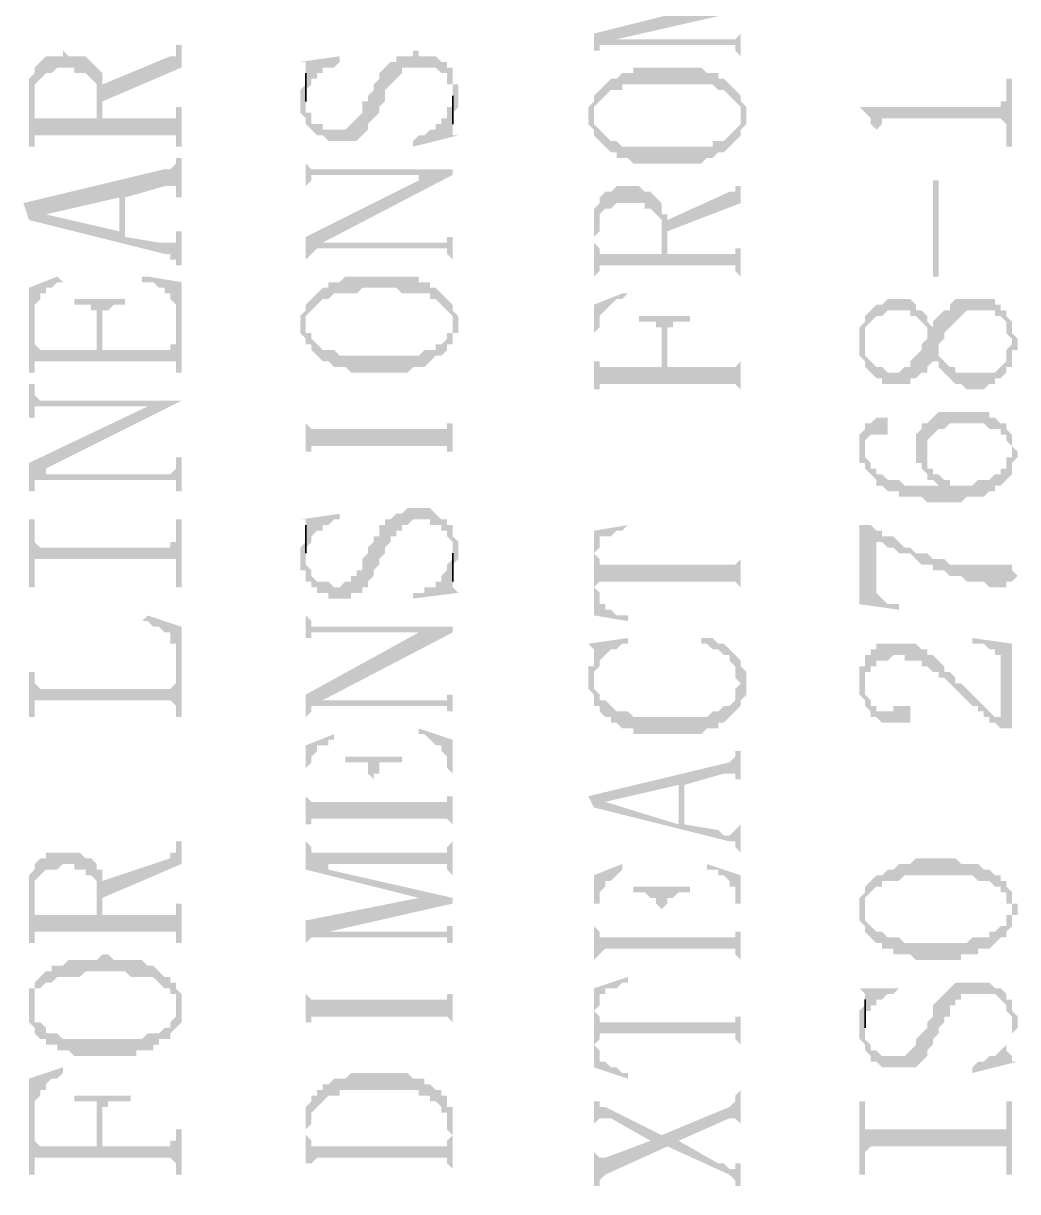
# Model space of a CAD drawing. Header units: millimetres. Extents: x 1448 to 2566, y 1057 to 1416.
# Drawn here: x 1702.87 to 1710.82, y 1134.78 to 1144.11 of the extents above; entities that cross this region are included whole.
import ezdxf

# ---------------------------------------------------------------- set-up
doc = ezdxf.new("R2010")
doc.units = ezdxf.units.MM

msp = doc.modelspace()

# ---------------------------------------------------------------- hatches: boundary and pattern name
at = {"transparency": 33554559}
for points in [[(1707.43166, 1144.0325), (1707.43166, 1143.85197), (1707.43166, 1143.8971), (1707.47679, 1143.8971), (1707.47679, 1143.94224), (1707.52192, 1143.94224), (1707.61219, 1143.98737), (1708.60509, 1144.21303), (1708.3343, 1144.25816)], [(1707.52192, 1143.94224), (1708.55996, 1143.94224), (1708.55996, 1143.8971), (1708.55996, 1143.8971), (1708.60509, 1143.85197), (1708.60509, 1144.07763), (1708.60509, 1144.0325), (1708.60509, 1144.0325), (1708.55996, 1143.98737), (1707.61219, 1143.98737)], [(1702.91844, 1143.53605), (1702.91844, 1143.12986), (1702.96357, 1143.12986), (1702.96357, 1143.58118), (1702.96357, 1143.62631), (1703.0087, 1143.67144), (1703.0087, 1143.67144), (1703.05384, 1143.71658), (1703.09897, 1143.71658), (1703.1441, 1143.76171), (1703.2795, 1143.76171), (1703.2795, 1143.71658), (1703.36976, 1143.71658), (1703.41489, 1143.67144), (1703.41489, 1143.67144), (1703.46003, 1143.62631), (1703.46003, 1143.35552), (1703.50516, 1143.71658), (1703.46003, 1143.76171), (1703.46003, 1143.76171), (1703.41489, 1143.80684), (1703.41489, 1143.80684), (1703.36976, 1143.85197), (1703.23437, 1143.85197), (1703.18923, 1143.8971), (1703.18923, 1143.85197), (1703.05384, 1143.85197), (1703.0087, 1143.80684), (1703.0087, 1143.80684), (1702.96357, 1143.76171), (1702.96357, 1143.71658), (1702.91844, 1143.67144), (1702.91844, 1143.58118)], [(1703.50516, 1143.62631), (1703.50516, 1143.49091), (1704.13701, 1143.76171), (1704.13701, 1143.94224), (1704.09188, 1143.94224), (1704.09188, 1143.8971), (1704.09188, 1143.85197), (1704.04674, 1143.85197)], [(1705.08478, 1143.49091), (1705.08478, 1143.40065), (1705.12992, 1143.35552), (1705.12992, 1143.31039), (1705.12992, 1143.31039), (1705.17505, 1143.26525), (1705.17505, 1143.26525), (1705.22018, 1143.22012), (1705.26531, 1143.22012), (1705.31045, 1143.17499), (1705.53611, 1143.17499), (1705.58124, 1143.22012), (1705.58124, 1143.22012), (1705.62637, 1143.26525), (1705.62637, 1143.31039), (1705.6715, 1143.35552), (1705.6715, 1143.35552), (1705.71663, 1143.40065), (1705.71663, 1143.44578), (1705.76177, 1143.49091), (1705.76177, 1143.58118), (1705.8069, 1143.62631), (1705.8069, 1143.62631), (1705.85203, 1143.67144), (1705.85203, 1143.67144), (1705.89716, 1143.71658), (1705.89716, 1143.76171), (1706.16796, 1143.76171), (1706.21309, 1143.71658), (1706.25822, 1143.71658), (1706.25822, 1143.62631), (1706.30335, 1143.62631), (1706.30335, 1143.35552), (1706.30335, 1143.40065), (1706.30335, 1143.40065), (1706.34849, 1143.44578), (1706.34849, 1143.53605), (1706.34849, 1143.62631), (1706.30335, 1143.62631), (1706.30335, 1143.76171), (1706.25822, 1143.76171), (1706.25822, 1143.80684), (1706.21309, 1143.80684), (1706.16796, 1143.85197), (1706.03256, 1143.85197), (1706.03256, 1143.8971), (1705.98743, 1143.8971), (1705.98743, 1143.85197), (1705.85203, 1143.85197), (1705.85203, 1143.80684), (1705.8069, 1143.80684), (1705.76177, 1143.76171), (1705.76177, 1143.76171), (1705.71663, 1143.71658), (1705.71663, 1143.67144), (1705.6715, 1143.62631), (1705.6715, 1143.58118), (1705.62637, 1143.53605), (1705.62637, 1143.49091), (1705.58124, 1143.49091), (1705.58124, 1143.40065), (1705.53611, 1143.35552), (1705.53611, 1143.35552), (1705.49097, 1143.31039), (1705.49097, 1143.31039), (1705.44584, 1143.26525), (1705.26531, 1143.26525), (1705.26531, 1143.31039), (1705.17505, 1143.31039), (1705.17505, 1143.40065), (1705.12992, 1143.40065), (1705.12992, 1143.67144), (1705.12992, 1143.62631), (1705.12992, 1143.62631), (1705.08478, 1143.58118), (1705.08478, 1143.53605)], [(1705.08478, 1143.80684), (1705.12992, 1143.80684), (1705.12992, 1143.76171), (1705.12992, 1143.58118), (1705.17505, 1143.62631), (1705.17505, 1143.67144), (1705.22018, 1143.67144), (1705.22018, 1143.71658), (1705.26531, 1143.71658), (1705.26531, 1143.76171), (1705.35558, 1143.76171), (1705.40071, 1143.80684), (1705.40071, 1143.85197)], [(1702.96357, 1143.17499), (1702.96357, 1143.22012), (1704.09188, 1143.22012), (1704.09188, 1143.12986), (1704.13701, 1143.12986), (1704.13701, 1143.44578), (1704.09188, 1143.44578), (1704.09188, 1143.40065), (1704.09188, 1143.35552), (1703.50516, 1143.35552), (1703.50516, 1143.62631), (1703.50516, 1143.71658), (1703.46003, 1143.35552), (1702.96357, 1143.35552), (1702.96357, 1143.49091)], [(1707.43166, 1143.53605), (1707.43166, 1143.35552), (1707.43166, 1143.40065), (1707.43166, 1143.44578), (1707.47679, 1143.49091), (1707.47679, 1143.49091), (1707.52192, 1143.53605), (1707.52192, 1143.53605), (1707.56705, 1143.58118), (1707.65732, 1143.58118), (1707.65732, 1143.62631), (1708.37943, 1143.62631), (1708.42457, 1143.58118), (1708.4697, 1143.58118), (1708.51483, 1143.53605), (1708.51483, 1143.53605), (1708.55996, 1143.49091), (1708.55996, 1143.49091), (1708.60509, 1143.44578), (1708.60509, 1143.35552), (1708.60509, 1143.53605), (1708.55996, 1143.58118), (1708.55996, 1143.58118), (1708.51483, 1143.62631), (1708.51483, 1143.62631), (1708.4697, 1143.67144), (1708.42457, 1143.67144), (1708.42457, 1143.71658), (1708.3343, 1143.71658), (1708.28917, 1143.76171), (1707.74758, 1143.76171), (1707.74758, 1143.71658), (1707.65732, 1143.71658), (1707.61219, 1143.67144), (1707.56705, 1143.67144), (1707.52192, 1143.62631), (1707.52192, 1143.62631), (1707.47679, 1143.58118), (1707.47679, 1143.58118)], [(1709.55287, 1143.44578), (1709.55287, 1143.44578), (1709.598, 1143.40065), (1709.598, 1143.40065), (1709.64313, 1143.35552), (1709.64313, 1143.31039), (1709.64313, 1143.31039), (1709.68827, 1143.26525), (1709.68827, 1143.12986), (1709.68827, 1143.26525), (1709.7334, 1143.31039), (1709.7334, 1143.35552), (1710.68117, 1143.35552), (1710.72631, 1143.31039), (1710.72631, 1143.12986), (1710.77144, 1143.12986), (1710.77144, 1143.67144), (1710.72631, 1143.67144), (1710.72631, 1143.58118), (1710.72631, 1143.49091), (1710.68117, 1143.49091), (1710.68117, 1143.44578), (1710.63604, 1143.44578)], [(1707.38653, 1143.35552), (1707.38653, 1143.31039), (1707.43166, 1143.26525), (1707.43166, 1143.22012), (1707.47679, 1143.17499), (1707.47679, 1143.17499), (1707.52192, 1143.12986), (1707.52192, 1143.12986), (1707.56705, 1143.08473), (1707.61219, 1143.08473), (1707.61219, 1143.03959), (1707.70245, 1143.03959), (1707.74758, 1142.99446), (1708.28917, 1142.99446), (1708.3343, 1143.03959), (1708.37943, 1143.03959), (1708.42457, 1143.08473), (1708.4697, 1143.08473), (1708.51483, 1143.12986), (1708.51483, 1143.12986), (1708.55996, 1143.17499), (1708.55996, 1143.17499), (1708.60509, 1143.22012), (1708.60509, 1143.26525), (1708.60509, 1143.26525), (1708.65023, 1143.31039), (1708.65023, 1143.35552), (1708.65023, 1143.44578), (1708.60509, 1143.49091), (1708.60509, 1143.53605), (1708.60509, 1143.35552), (1708.60509, 1143.31039), (1708.55996, 1143.26525), (1708.55996, 1143.26525), (1708.51483, 1143.22012), (1708.51483, 1143.22012), (1708.4697, 1143.17499), (1708.37943, 1143.17499), (1708.37943, 1143.12986), (1707.65732, 1143.12986), (1707.61219, 1143.17499), (1707.56705, 1143.17499), (1707.52192, 1143.22012), (1707.52192, 1143.22012), (1707.47679, 1143.26525), (1707.47679, 1143.26525), (1707.43166, 1143.31039), (1707.43166, 1143.35552), (1707.43166, 1143.53605), (1707.43166, 1143.49091), (1707.43166, 1143.49091), (1707.38653, 1143.44578), (1707.38653, 1143.40065)], [(1705.98743, 1143.17499), (1705.98743, 1143.12986), (1706.34849, 1143.22012), (1706.30335, 1143.22012), (1706.30335, 1143.26525), (1706.30335, 1143.44578), (1706.25822, 1143.44578), (1706.25822, 1143.35552), (1706.21309, 1143.35552), (1706.21309, 1143.31039), (1706.16796, 1143.31039), (1706.16796, 1143.26525), (1706.12282, 1143.26525), (1706.07769, 1143.22012), (1706.03256, 1143.22012)], [(1702.87331, 1142.67854), (1702.91844, 1142.54314), (1703.05384, 1142.58827), (1703.64055, 1142.72367), (1703.64055, 1142.45287), (1703.68569, 1142.72367), (1704.00161, 1142.81393), (1704.09188, 1142.81393), (1704.09188, 1142.72367), (1704.13701, 1142.72367), (1704.13701, 1143.03959), (1704.09188, 1143.03959), (1704.09188, 1142.99446), (1704.09188, 1142.99446), (1704.04674, 1142.94933), (1704.00161, 1142.94933)], [(1705.12992, 1143.03959), (1705.12992, 1142.7688), (1705.12992, 1142.81393), (1705.17505, 1142.85906), (1705.17505, 1142.9042), (1706.03256, 1142.9042), (1706.03256, 1142.85906), (1706.30335, 1142.9042), (1706.30335, 1142.94933), (1705.17505, 1142.94933), (1705.12992, 1142.99446)], [(1705.12992, 1142.40774), (1705.12992, 1142.18208), (1705.12992, 1142.22721), (1705.17505, 1142.27235), (1705.17505, 1142.27235), (1705.22018, 1142.31748), (1705.26531, 1142.36261), (1706.30335, 1142.9042), (1706.03256, 1142.85906)], [(1707.43166, 1142.45287), (1707.43166, 1142.09182), (1707.43166, 1142.40774), (1707.47679, 1142.45287), (1707.47679, 1142.54314), (1707.47679, 1142.58827), (1707.52192, 1142.6334), (1707.56705, 1142.6334), (1707.61219, 1142.67854), (1707.83785, 1142.67854), (1707.83785, 1142.6334), (1707.88298, 1142.6334), (1707.92811, 1142.58827), (1707.92811, 1142.58827), (1707.97324, 1142.54314), (1707.97324, 1142.49801), (1707.97324, 1142.27235), (1707.97324, 1142.67854), (1707.92811, 1142.72367), (1707.92811, 1142.72367), (1707.88298, 1142.7688), (1707.83785, 1142.7688), (1707.79271, 1142.81393), (1707.61219, 1142.81393), (1707.56705, 1142.7688), (1707.52192, 1142.7688), (1707.47679, 1142.72367), (1707.47679, 1142.67854), (1707.43166, 1142.6334), (1707.43166, 1142.49801)], [(1708.01838, 1142.54314), (1708.01838, 1142.45287), (1708.60509, 1142.67854), (1708.60509, 1142.85906), (1708.60509, 1142.81393), (1708.55996, 1142.81393), (1708.55996, 1142.7688), (1708.51483, 1142.7688)], [(1710.18472, 1142.09182), (1710.18472, 1142.85906), (1710.13959, 1142.85906), (1710.13959, 1142.09182)], [(1702.91844, 1142.54314), (1704.00161, 1142.27235), (1704.04674, 1142.27235), (1704.04674, 1142.22721), (1704.09188, 1142.22721), (1704.09188, 1142.18208), (1704.13701, 1142.18208), (1704.13701, 1142.45287), (1704.09188, 1142.45287), (1704.09188, 1142.40774), (1704.09188, 1142.36261), (1703.95648, 1142.36261), (1703.68569, 1142.40774), (1703.68569, 1142.72367), (1703.64055, 1142.45287), (1703.05384, 1142.58827), (1703.05384, 1142.58827)], [(1707.43166, 1142.09182), (1707.47679, 1142.13695), (1707.47679, 1142.18208), (1708.55996, 1142.18208), (1708.55996, 1142.13695), (1708.55996, 1142.13695), (1708.60509, 1142.09182), (1708.60509, 1142.36261), (1708.60509, 1142.31748), (1708.55996, 1142.31748), (1708.55996, 1142.27235), (1708.01838, 1142.27235), (1708.01838, 1142.58827), (1707.97324, 1142.58827), (1707.97324, 1142.6334), (1707.97324, 1142.27235), (1707.47679, 1142.27235), (1707.47679, 1142.31748), (1707.47679, 1142.31748), (1707.43166, 1142.36261), (1707.43166, 1142.40774)], [(1705.22018, 1142.31748), (1706.25822, 1142.31748), (1706.25822, 1142.27235), (1706.25822, 1142.27235), (1706.30335, 1142.22721), (1706.30335, 1142.18208), (1706.30335, 1142.45287), (1706.30335, 1142.40774), (1706.25822, 1142.40774), (1706.25822, 1142.36261), (1705.26531, 1142.36261)], [(1702.91844, 1142.00155), (1702.91844, 1141.32457), (1702.96357, 1141.32457), (1702.96357, 1141.77589), (1702.96357, 1141.86616), (1703.0087, 1141.91129), (1703.0087, 1141.95642), (1703.05384, 1141.95642), (1703.05384, 1142.00155), (1703.09897, 1142.00155), (1703.1441, 1142.04669), (1703.18923, 1142.04669), (1703.1441, 1142.09182)], [(1703.82108, 1142.09182), (1703.82108, 1142.04669), (1703.91135, 1142.04669), (1703.95648, 1142.00155), (1704.00161, 1142.00155), (1704.00161, 1141.95642), (1704.04674, 1141.95642), (1704.04674, 1141.91129), (1704.09188, 1141.86616), (1704.09188, 1141.32457), (1704.13701, 1141.32457), (1704.13701, 1142.04669), (1703.86622, 1142.09182)], [(1705.12992, 1141.86616), (1705.12992, 1141.73076), (1705.12992, 1141.77589), (1705.12992, 1141.77589), (1705.17505, 1141.82102), (1705.17505, 1141.82102), (1705.22018, 1141.86616), (1705.22018, 1141.86616), (1705.26531, 1141.91129), (1705.31045, 1141.91129), (1705.35558, 1141.95642), (1705.53611, 1141.95642), (1705.58124, 1142.00155), (1705.85203, 1142.00155), (1705.89716, 1141.95642), (1706.12282, 1141.95642), (1706.12282, 1141.91129), (1706.16796, 1141.91129), (1706.21309, 1141.86616), (1706.21309, 1141.86616), (1706.25822, 1141.82102), (1706.25822, 1141.82102), (1706.30335, 1141.77589), (1706.30335, 1141.73076), (1706.30335, 1141.86616), (1706.25822, 1141.91129), (1706.25822, 1141.91129), (1706.21309, 1141.95642), (1706.21309, 1141.95642), (1706.16796, 1142.00155), (1706.12282, 1142.00155), (1706.12282, 1142.04669), (1706.03256, 1142.04669), (1706.03256, 1142.09182), (1705.44584, 1142.09182), (1705.40071, 1142.04669), (1705.31045, 1142.04669), (1705.31045, 1142.00155), (1705.26531, 1142.00155), (1705.22018, 1141.95642), (1705.22018, 1141.95642), (1705.17505, 1141.91129), (1705.17505, 1141.91129)], [(1707.43166, 1141.86616), (1707.43166, 1141.14404), (1707.43166, 1141.6405), (1707.43166, 1141.6405), (1707.47679, 1141.68563), (1707.47679, 1141.77589), (1707.52192, 1141.82102), (1707.52192, 1141.82102), (1707.56705, 1141.86616), (1707.56705, 1141.86616), (1707.61219, 1141.91129), (1707.65732, 1141.91129), (1707.70245, 1141.95642), (1707.65732, 1141.95642)], [(1703.2795, 1141.91129), (1703.2795, 1141.86616), (1703.41489, 1141.86616), (1703.41489, 1141.82102), (1703.46003, 1141.82102), (1703.46003, 1141.5051), (1703.50516, 1141.73076), (1703.50516, 1141.82102), (1703.55029, 1141.82102), (1703.59542, 1141.86616), (1703.68569, 1141.86616), (1703.68569, 1141.91129)], [(1705.08478, 1141.73076), (1705.08478, 1141.6405), (1705.12992, 1141.59536), (1705.12992, 1141.55023), (1705.17505, 1141.55023), (1705.17505, 1141.5051), (1705.22018, 1141.45997), (1705.22018, 1141.45997), (1705.26531, 1141.41484), (1705.31045, 1141.41484), (1705.35558, 1141.3697), (1705.44584, 1141.3697), (1705.49097, 1141.32457), (1705.9423, 1141.32457), (1705.98743, 1141.3697), (1706.07769, 1141.3697), (1706.12282, 1141.41484), (1706.12282, 1141.41484), (1706.16796, 1141.45997), (1706.21309, 1141.45997), (1706.25822, 1141.5051), (1706.25822, 1141.55023), (1706.30335, 1141.55023), (1706.30335, 1141.6405), (1706.34849, 1141.6405), (1706.34849, 1141.73076), (1706.34849, 1141.77589), (1706.30335, 1141.82102), (1706.30335, 1141.86616), (1706.30335, 1141.68563), (1706.30335, 1141.6405), (1706.25822, 1141.6405), (1706.25822, 1141.59536), (1706.21309, 1141.55023), (1706.16796, 1141.55023), (1706.16796, 1141.5051), (1706.07769, 1141.5051), (1706.03256, 1141.45997), (1705.40071, 1141.45997), (1705.35558, 1141.5051), (1705.26531, 1141.5051), (1705.22018, 1141.55023), (1705.22018, 1141.55023), (1705.17505, 1141.59536), (1705.17505, 1141.6405), (1705.12992, 1141.6405), (1705.12992, 1141.86616), (1705.12992, 1141.82102), (1705.08478, 1141.77589)], [(1709.55287, 1141.59536), (1709.55287, 1141.45997), (1709.55287, 1141.45997), (1709.598, 1141.41484), (1709.598, 1141.3697), (1709.598, 1141.3697), (1709.64313, 1141.32457), (1709.64313, 1141.32457), (1709.68827, 1141.27944), (1709.7334, 1141.27944), (1709.7334, 1141.23431), (1709.95906, 1141.23431), (1709.95906, 1141.27944), (1710.00419, 1141.27944), (1710.04932, 1141.32457), (1710.09446, 1141.32457), (1710.09446, 1141.3697), (1710.13959, 1141.41484), (1710.13959, 1141.45997), (1710.13959, 1141.41484), (1710.18472, 1141.41484), (1710.18472, 1141.55023), (1710.22985, 1141.59536), (1710.22985, 1141.6405), (1710.27498, 1141.68563), (1710.27498, 1141.68563), (1710.32012, 1141.73076), (1710.32012, 1141.73076), (1710.36525, 1141.77589), (1710.36525, 1141.77589), (1710.41038, 1141.82102), (1710.63604, 1141.82102), (1710.63604, 1141.77589), (1710.68117, 1141.77589), (1710.72631, 1141.73076), (1710.72631, 1141.6405), (1710.77144, 1141.59536), (1710.77144, 1141.3697), (1710.77144, 1141.5051), (1710.81657, 1141.5051), (1710.81657, 1141.59536), (1710.77144, 1141.6405), (1710.77144, 1141.73076), (1710.77144, 1141.73076), (1710.72631, 1141.77589), (1710.72631, 1141.82102), (1710.68117, 1141.82102), (1710.68117, 1141.86616), (1710.63604, 1141.86616), (1710.63604, 1141.91129), (1710.32012, 1141.91129), (1710.27498, 1141.86616), (1710.27498, 1141.82102), (1710.22985, 1141.82102), (1710.18472, 1141.77589), (1710.18472, 1141.77589), (1710.13959, 1141.73076), (1710.13959, 1141.68563), (1710.13959, 1141.68563), (1710.09446, 1141.73076), (1710.09446, 1141.6405), (1710.09446, 1141.59536), (1710.04932, 1141.55023), (1710.04932, 1141.5051), (1710.04932, 1141.5051), (1710.00419, 1141.45997), (1710.00419, 1141.45997), (1709.95906, 1141.41484), (1709.95906, 1141.3697), (1709.91393, 1141.3697), (1709.86879, 1141.32457), (1709.77853, 1141.32457), (1709.7334, 1141.3697), (1709.68827, 1141.3697), (1709.64313, 1141.41484), (1709.64313, 1141.41484), (1709.598, 1141.45997), (1709.598, 1141.77589), (1709.598, 1141.73076), (1709.55287, 1141.68563), (1709.55287, 1141.6405), (1709.55287, 1141.6405)], [(1709.598, 1141.77589), (1709.598, 1141.59536), (1709.598, 1141.68563), (1709.64313, 1141.73076), (1709.64313, 1141.73076), (1709.68827, 1141.77589), (1709.7334, 1141.77589), (1709.77853, 1141.82102), (1709.95906, 1141.82102), (1709.95906, 1141.77589), (1710.00419, 1141.77589), (1710.04932, 1141.73076), (1710.04932, 1141.73076), (1710.09446, 1141.68563), (1710.09446, 1141.6405), (1710.09446, 1141.77589), (1710.09446, 1141.77589), (1710.04932, 1141.82102), (1710.00419, 1141.82102), (1710.00419, 1141.86616), (1710.00419, 1141.86616), (1709.95906, 1141.91129), (1709.77853, 1141.91129), (1709.7334, 1141.86616), (1709.68827, 1141.86616), (1709.64313, 1141.82102), (1709.64313, 1141.82102)], [(1702.96357, 1141.32457), (1702.96357, 1141.41484), (1704.09188, 1141.41484), (1704.09188, 1141.3697), (1704.09188, 1141.59536), (1704.09188, 1141.55023), (1704.04674, 1141.55023), (1704.04674, 1141.5051), (1703.50516, 1141.5051), (1703.50516, 1141.73076), (1703.46003, 1141.5051), (1703.0087, 1141.5051), (1702.96357, 1141.55023), (1702.96357, 1141.77589)], [(1707.79271, 1141.77589), (1707.79271, 1141.73076), (1707.92811, 1141.73076), (1707.92811, 1141.68563), (1707.97324, 1141.68563), (1707.97324, 1141.3697), (1708.01838, 1141.59536), (1708.01838, 1141.68563), (1708.06351, 1141.68563), (1708.06351, 1141.73076), (1708.1989, 1141.73076), (1708.1989, 1141.77589)], [(1707.43166, 1141.18917), (1707.47679, 1141.18917), (1707.47679, 1141.23431), (1708.55996, 1141.23431), (1708.60509, 1141.18917), (1708.60509, 1141.14404), (1708.60509, 1141.45997), (1708.60509, 1141.41484), (1708.60509, 1141.41484), (1708.55996, 1141.3697), (1708.01838, 1141.3697), (1708.01838, 1141.59536), (1707.97324, 1141.3697), (1707.47679, 1141.3697), (1707.47679, 1141.41484), (1707.43166, 1141.41484), (1707.43166, 1141.6405)], [(1710.18472, 1141.41484), (1710.18472, 1141.3697), (1710.22985, 1141.32457), (1710.22985, 1141.32457), (1710.27498, 1141.27944), (1710.27498, 1141.27944), (1710.32012, 1141.23431), (1710.36525, 1141.23431), (1710.41038, 1141.18917), (1710.54578, 1141.18917), (1710.59091, 1141.23431), (1710.63604, 1141.23431), (1710.63604, 1141.27944), (1710.68117, 1141.27944), (1710.72631, 1141.32457), (1710.72631, 1141.3697), (1710.77144, 1141.3697), (1710.77144, 1141.55023), (1710.77144, 1141.55023), (1710.72631, 1141.5051), (1710.72631, 1141.41484), (1710.72631, 1141.41484), (1710.68117, 1141.3697), (1710.68117, 1141.3697), (1710.63604, 1141.32457), (1710.32012, 1141.32457), (1710.32012, 1141.3697), (1710.27498, 1141.3697), (1710.22985, 1141.41484), (1710.22985, 1141.41484), (1710.18472, 1141.45997), (1710.18472, 1141.45997)], [(1702.91844, 1141.23431), (1702.91844, 1140.96351), (1702.96357, 1140.96351), (1702.96357, 1141.05378), (1703.86622, 1141.05378), (1704.13701, 1141.09891), (1703.0087, 1141.09891), (1702.96357, 1141.14404), (1702.96357, 1141.23431)], [(1702.91844, 1140.60246), (1702.91844, 1140.3768), (1702.96357, 1140.3768), (1702.96357, 1140.42193), (1702.96357, 1140.46706), (1703.0087, 1140.46706), (1703.05384, 1140.55732), (1704.13701, 1141.09891), (1703.86622, 1141.05378)], [(1705.12992, 1141.09891), (1705.12992, 1140.51219), (1705.12992, 1140.69272), (1705.17505, 1140.69272), (1705.17505, 1140.73785), (1706.25822, 1140.73785), (1706.25822, 1140.69272), (1706.30335, 1140.69272), (1706.30335, 1140.51219), (1706.30335, 1141.09891), (1706.30335, 1140.91838), (1706.25822, 1140.91838), (1706.25822, 1140.87325), (1705.17505, 1140.87325), (1705.12992, 1140.91838)], [(1710.00419, 1140.69272), (1710.00419, 1140.60246), (1710.04932, 1140.60246), (1710.04932, 1140.55732), (1710.04932, 1140.55732), (1710.09446, 1140.51219), (1710.09446, 1140.78298), (1710.09446, 1140.78298), (1710.13959, 1140.82812), (1710.13959, 1140.82812), (1710.18472, 1140.87325), (1710.22985, 1140.87325), (1710.27498, 1140.91838), (1710.54578, 1140.91838), (1710.59091, 1140.87325), (1710.68117, 1140.87325), (1710.68117, 1140.82812), (1710.72631, 1140.82812), (1710.72631, 1140.78298), (1710.72631, 1140.78298), (1710.77144, 1140.73785), (1710.77144, 1140.51219), (1710.77144, 1140.55732), (1710.77144, 1140.60246), (1710.81657, 1140.64759), (1710.81657, 1140.69272), (1710.81657, 1140.69272), (1710.77144, 1140.73785), (1710.77144, 1140.82812), (1710.77144, 1140.82812), (1710.72631, 1140.87325), (1710.72631, 1140.91838), (1710.68117, 1140.91838), (1710.63604, 1140.96351), (1710.59091, 1140.96351), (1710.59091, 1141.00865), (1710.18472, 1141.00865), (1710.13959, 1140.96351), (1710.13959, 1140.96351), (1710.09446, 1140.91838), (1710.04932, 1140.91838), (1710.04932, 1140.87325), (1710.04932, 1140.87325), (1710.00419, 1140.82812), (1710.00419, 1140.73785)], [(1709.598, 1140.87325), (1709.598, 1140.73785), (1709.598, 1140.78298), (1709.598, 1140.78298), (1709.64313, 1140.82812), (1709.77853, 1140.82812), (1709.77853, 1140.87325), (1709.77853, 1140.96351), (1709.68827, 1140.96351), (1709.64313, 1140.91838), (1709.598, 1140.91838)], [(1709.55287, 1140.73785), (1709.55287, 1140.69272), (1709.55287, 1140.60246), (1709.598, 1140.60246), (1709.598, 1140.55732), (1709.64313, 1140.51219), (1709.64313, 1140.51219), (1709.68827, 1140.46706), (1709.68827, 1140.42193), (1709.7334, 1140.42193), (1709.77853, 1140.3768), (1709.86879, 1140.3768), (1709.86879, 1140.33166), (1710.04932, 1140.33166), (1710.09446, 1140.28653), (1710.36525, 1140.28653), (1710.41038, 1140.33166), (1710.54578, 1140.33166), (1710.59091, 1140.3768), (1710.63604, 1140.3768), (1710.63604, 1140.42193), (1710.68117, 1140.42193), (1710.72631, 1140.46706), (1710.72631, 1140.46706), (1710.77144, 1140.51219), (1710.77144, 1140.69272), (1710.77144, 1140.64759), (1710.72631, 1140.64759), (1710.72631, 1140.55732), (1710.68117, 1140.55732), (1710.68117, 1140.51219), (1710.63604, 1140.51219), (1710.59091, 1140.46706), (1710.50065, 1140.46706), (1710.45551, 1140.42193), (1710.27498, 1140.42193), (1710.27498, 1140.46706), (1710.22985, 1140.46706), (1710.18472, 1140.42193), (1709.91393, 1140.42193), (1709.86879, 1140.46706), (1709.77853, 1140.46706), (1709.7334, 1140.51219), (1709.68827, 1140.51219), (1709.68827, 1140.55732), (1709.64313, 1140.55732), (1709.64313, 1140.60246), (1709.598, 1140.64759), (1709.598, 1140.87325), (1709.55287, 1140.82812), (1709.55287, 1140.78298)], [(1703.0087, 1140.46706), (1704.09188, 1140.46706), (1704.09188, 1140.3768), (1704.13701, 1140.3768), (1704.13701, 1140.64759), (1704.09188, 1140.64759), (1704.09188, 1140.55732), (1704.09188, 1140.55732), (1704.04674, 1140.51219), (1703.05384, 1140.51219), (1703.05384, 1140.55732)], [(1710.09446, 1140.51219), (1710.09446, 1140.46706), (1710.13959, 1140.46706), (1710.18472, 1140.42193), (1710.22985, 1140.46706), (1710.18472, 1140.51219), (1710.13959, 1140.51219), (1710.13959, 1140.55732), (1710.09446, 1140.55732), (1710.09446, 1140.64759), (1710.09446, 1140.69272)], [(1705.08478, 1139.88034), (1705.08478, 1139.74494), (1705.12992, 1139.74494), (1705.12992, 1139.65468), (1705.17505, 1139.65468), (1705.17505, 1139.60955), (1705.22018, 1139.60955), (1705.22018, 1139.56442), (1705.31045, 1139.56442), (1705.31045, 1139.51928), (1705.49097, 1139.51928), (1705.49097, 1139.56442), (1705.58124, 1139.56442), (1705.58124, 1139.60955), (1705.62637, 1139.60955), (1705.62637, 1139.65468), (1705.62637, 1139.65468), (1705.6715, 1139.69981), (1705.6715, 1139.74494), (1705.71663, 1139.79008), (1705.71663, 1139.83521), (1705.76177, 1139.88034), (1705.76177, 1139.92547), (1705.8069, 1139.97061), (1705.8069, 1140.01574), (1705.85203, 1140.01574), (1705.85203, 1140.06087), (1705.89716, 1140.06087), (1705.89716, 1140.106), (1705.9423, 1140.106), (1705.98743, 1140.15113), (1706.12282, 1140.15113), (1706.12282, 1140.106), (1706.21309, 1140.106), (1706.21309, 1140.06087), (1706.25822, 1140.06087), (1706.25822, 1140.01574), (1706.25822, 1140.01574), (1706.30335, 1139.97061), (1706.30335, 1139.69981), (1706.30335, 1139.79008), (1706.34849, 1139.83521), (1706.34849, 1139.88034), (1706.34849, 1139.97061), (1706.30335, 1140.01574), (1706.30335, 1140.06087), (1706.30335, 1140.106), (1706.25822, 1140.106), (1706.25822, 1140.15113), (1706.21309, 1140.15113), (1706.16796, 1140.19627), (1706.16796, 1140.19627), (1706.12282, 1140.2414), (1705.9423, 1140.2414), (1705.89716, 1140.19627), (1705.85203, 1140.19627), (1705.8069, 1140.15113), (1705.76177, 1140.15113), (1705.76177, 1140.106), (1705.71663, 1140.106), (1705.71663, 1140.01574), (1705.6715, 1140.01574), (1705.6715, 1139.97061), (1705.62637, 1139.92547), (1705.62637, 1139.88034), (1705.58124, 1139.83521), (1705.58124, 1139.74494), (1705.53611, 1139.74494), (1705.53611, 1139.69981), (1705.49097, 1139.69981), (1705.49097, 1139.65468), (1705.44584, 1139.65468), (1705.40071, 1139.60955), (1705.35558, 1139.60955), (1705.31045, 1139.65468), (1705.22018, 1139.65468), (1705.17505, 1139.69981), (1705.17505, 1139.74494), (1705.12992, 1139.79008), (1705.12992, 1140.06087), (1705.12992, 1139.97061), (1705.08478, 1139.92547), (1705.08478, 1139.92547)], [(1705.08478, 1140.15113), (1705.12992, 1140.15113), (1705.12992, 1140.106), (1705.12992, 1139.92547), (1705.17505, 1139.97061), (1705.17505, 1140.01574), (1705.17505, 1140.01574), (1705.22018, 1140.06087), (1705.26531, 1140.06087), (1705.26531, 1140.106), (1705.31045, 1140.106), (1705.35558, 1140.15113), (1705.40071, 1140.15113), (1705.40071, 1140.19627)], [(1702.91844, 1140.15113), (1702.91844, 1139.60955), (1702.96357, 1139.60955), (1702.96357, 1139.83521), (1704.09188, 1139.83521), (1704.09188, 1139.60955), (1704.13701, 1139.60955), (1704.13701, 1140.15113), (1704.09188, 1140.15113), (1704.09188, 1140.01574), (1704.09188, 1139.97061), (1704.04674, 1139.97061), (1704.04674, 1139.92547), (1703.0087, 1139.92547), (1702.96357, 1139.97061), (1702.96357, 1140.15113)], [(1707.43166, 1140.06087), (1707.43166, 1139.88034), (1707.43166, 1139.88034), (1707.47679, 1139.92547), (1707.47679, 1139.97061), (1707.47679, 1140.01574), (1707.56705, 1140.01574), (1707.61219, 1140.06087), (1707.65732, 1140.06087), (1707.70245, 1140.106), (1707.70245, 1140.106)], [(1707.43166, 1140.06087), (1707.43166, 1139.38389), (1707.70245, 1139.33876), (1707.70245, 1139.38389), (1707.61219, 1139.38389), (1707.56705, 1139.42902), (1707.52192, 1139.42902), (1707.52192, 1139.47415), (1707.47679, 1139.47415), (1707.47679, 1139.56442), (1707.43166, 1139.60955), (1707.43166, 1139.88034)], [(1709.55287, 1140.106), (1709.55287, 1139.47415), (1709.86879, 1139.42902), (1709.86879, 1139.47415), (1709.77853, 1139.47415), (1709.7334, 1139.51928), (1709.7334, 1139.51928), (1709.68827, 1139.56442), (1709.68827, 1140.01574), (1709.64313, 1140.106), (1709.598, 1140.106)], [(1709.64313, 1140.106), (1709.68827, 1140.01574), (1709.68827, 1139.97061), (1709.7334, 1139.97061), (1709.77853, 1139.92547), (1709.82366, 1139.92547), (1709.86879, 1139.88034), (1709.95906, 1139.88034), (1710.00419, 1139.83521), (1710.00419, 1139.83521), (1710.04932, 1139.79008), (1710.13959, 1139.79008), (1710.13959, 1139.74494), (1710.22985, 1139.74494), (1710.27498, 1139.69981), (1710.36525, 1139.69981), (1710.41038, 1139.65468), (1710.54578, 1139.65468), (1710.59091, 1139.60955), (1710.72631, 1139.60955), (1710.72631, 1139.65468), (1710.77144, 1139.65468), (1710.81657, 1139.69981), (1710.77144, 1139.74494), (1710.77144, 1139.79008), (1710.27498, 1139.79008), (1710.22985, 1139.83521), (1710.13959, 1139.83521), (1710.09446, 1139.88034), (1710.00419, 1139.88034), (1709.95906, 1139.92547), (1709.91393, 1139.92547), (1709.86879, 1139.97061), (1709.86879, 1139.97061), (1709.82366, 1140.01574), (1709.7334, 1140.01574), (1709.7334, 1140.06087), (1709.68827, 1140.06087)], [(1707.43166, 1139.88034), (1707.43166, 1139.60955), (1707.47679, 1139.65468), (1708.55996, 1139.65468), (1708.60509, 1139.60955), (1708.60509, 1139.51928), (1708.60509, 1139.92547), (1708.60509, 1139.83521), (1708.60509, 1139.83521), (1708.55996, 1139.79008), (1707.47679, 1139.79008), (1707.47679, 1139.83521)], [(1705.98743, 1139.56442), (1705.98743, 1139.51928), (1706.34849, 1139.56442), (1706.30335, 1139.60955), (1706.30335, 1139.83521), (1706.25822, 1139.79008), (1706.25822, 1139.74494), (1706.25822, 1139.74494), (1706.21309, 1139.69981), (1706.21309, 1139.65468), (1706.16796, 1139.65468), (1706.16796, 1139.60955), (1706.07769, 1139.60955), (1706.07769, 1139.56442), (1706.03256, 1139.56442)], [(1705.12992, 1139.42902), (1705.12992, 1139.11309), (1705.12992, 1139.20336), (1705.17505, 1139.20336), (1705.17505, 1139.24849), (1706.30335, 1139.24849), (1706.30335, 1139.29362), (1705.17505, 1139.29362), (1705.17505, 1139.33876), (1705.17505, 1139.33876), (1705.12992, 1139.38389)], [(1703.82108, 1139.33876), (1703.86622, 1139.33876), (1703.91135, 1139.29362), (1703.95648, 1139.29362), (1704.00161, 1139.24849), (1704.04674, 1139.24849), (1704.04674, 1139.15823), (1704.09188, 1139.15823), (1704.09188, 1138.57151), (1704.13701, 1138.57151), (1704.13701, 1139.29362), (1703.86622, 1139.38389)], [(1705.12992, 1138.75204), (1705.12992, 1138.52638), (1705.12992, 1138.57151), (1705.17505, 1138.61664), (1705.17505, 1138.66177), (1705.22018, 1138.66177), (1705.26531, 1138.7069), (1706.30335, 1139.24849), (1706.03256, 1139.24849)], [(1707.38653, 1139.15823), (1707.38653, 1139.15823), (1707.43166, 1139.11309), (1707.43166, 1138.7069), (1707.43166, 1138.93257), (1707.47679, 1138.9777), (1707.47679, 1139.02283), (1707.47679, 1139.02283), (1707.52192, 1139.06796), (1707.52192, 1139.06796), (1707.56705, 1139.11309), (1707.61219, 1139.11309), (1707.65732, 1139.15823), (1707.70245, 1139.15823), (1707.70245, 1139.20336)], [(1708.28917, 1139.15823), (1708.3343, 1139.15823), (1708.37943, 1139.11309), (1708.42457, 1139.11309), (1708.4697, 1139.06796), (1708.51483, 1139.06796), (1708.51483, 1139.02283), (1708.55996, 1138.9777), (1708.55996, 1138.88743), (1708.60509, 1138.8423), (1708.60509, 1139.02283), (1708.55996, 1139.06796), (1708.55996, 1139.06796), (1708.51483, 1139.11309), (1708.51483, 1139.11309), (1708.4697, 1139.15823), (1708.42457, 1139.15823), (1708.37943, 1139.20336), (1708.28917, 1139.20336)], [(1709.55287, 1138.8423), (1709.55287, 1138.79717), (1709.55287, 1138.75204), (1709.598, 1138.7069), (1709.598, 1138.66177), (1709.598, 1138.8423), (1709.598, 1138.93257), (1709.64313, 1138.93257), (1709.64313, 1138.9777), (1709.68827, 1138.9777), (1709.68827, 1139.02283), (1709.77853, 1139.02283), (1709.82366, 1139.06796), (1709.91393, 1139.06796), (1709.91393, 1139.02283), (1710.04932, 1139.02283), (1710.04932, 1138.9777), (1710.09446, 1138.9777), (1710.13959, 1138.93257), (1710.18472, 1138.93257), (1710.18472, 1138.88743), (1710.22985, 1138.88743), (1710.27498, 1138.8423), (1710.27498, 1138.8423), (1710.32012, 1138.79717), (1710.36525, 1138.75204), (1710.36525, 1138.75204), (1710.41038, 1138.7069), (1710.41038, 1138.7069), (1710.45551, 1138.66177), (1710.50065, 1138.66177), (1710.50065, 1138.61664), (1710.54578, 1138.61664), (1710.54578, 1138.57151), (1710.59091, 1138.57151), (1710.59091, 1138.52638), (1710.63604, 1138.52638), (1710.68117, 1138.48124), (1710.68117, 1138.57151), (1710.63604, 1138.57151), (1710.59091, 1138.61664), (1710.59091, 1138.61664), (1710.54578, 1138.66177), (1710.50065, 1138.7069), (1710.50065, 1138.7069), (1710.45551, 1138.75204), (1710.45551, 1138.75204), (1710.41038, 1138.79717), (1710.41038, 1138.79717), (1710.36525, 1138.8423), (1710.32012, 1138.8423), (1710.32012, 1138.88743), (1710.27498, 1138.93257), (1710.22985, 1138.93257), (1710.22985, 1138.9777), (1710.18472, 1139.02283), (1710.18472, 1139.02283), (1710.13959, 1139.06796), (1710.09446, 1139.06796), (1710.09446, 1139.11309), (1710.04932, 1139.11309), (1710.00419, 1139.15823), (1709.68827, 1139.15823), (1709.68827, 1139.11309), (1709.64313, 1139.11309), (1709.64313, 1139.06796), (1709.598, 1139.06796), (1709.598, 1138.9777), (1709.55287, 1138.9777), (1709.55287, 1138.88743)], [(1710.45551, 1139.20336), (1710.45551, 1139.15823), (1710.54578, 1139.15823), (1710.59091, 1139.11309), (1710.63604, 1139.11309), (1710.63604, 1139.06796), (1710.68117, 1139.06796), (1710.68117, 1138.48124), (1710.77144, 1138.48124), (1710.77144, 1139.15823)], [(1707.38653, 1138.88743), (1707.38653, 1138.79717), (1707.43166, 1138.75204), (1707.43166, 1138.7069), (1707.43166, 1139.06796), (1707.43166, 1138.9777), (1707.38653, 1138.9777), (1707.38653, 1138.93257)], [(1707.43166, 1138.7069), (1707.43166, 1138.66177), (1707.47679, 1138.66177), (1707.47679, 1138.61664), (1707.52192, 1138.57151), (1707.56705, 1138.57151), (1707.56705, 1138.52638), (1707.61219, 1138.52638), (1707.65732, 1138.48124), (1707.74758, 1138.48124), (1707.74758, 1138.43611), (1708.28917, 1138.43611), (1708.3343, 1138.48124), (1708.42457, 1138.48124), (1708.42457, 1138.52638), (1708.4697, 1138.52638), (1708.51483, 1138.57151), (1708.51483, 1138.57151), (1708.55996, 1138.61664), (1708.55996, 1138.61664), (1708.60509, 1138.66177), (1708.60509, 1138.7069), (1708.65023, 1138.75204), (1708.65023, 1138.79717), (1708.65023, 1138.8423), (1708.65023, 1138.93257), (1708.60509, 1138.9777), (1708.60509, 1139.02283), (1708.60509, 1138.8423), (1708.60509, 1138.8423), (1708.55996, 1138.79717), (1708.55996, 1138.75204), (1708.55996, 1138.7069), (1708.51483, 1138.66177), (1708.4697, 1138.66177), (1708.42457, 1138.61664), (1708.37943, 1138.61664), (1708.3343, 1138.57151), (1707.74758, 1138.57151), (1707.70245, 1138.61664), (1707.61219, 1138.61664), (1707.56705, 1138.66177), (1707.56705, 1138.66177), (1707.52192, 1138.7069), (1707.47679, 1138.7069), (1707.47679, 1138.75204), (1707.47679, 1138.75204), (1707.43166, 1138.79717), (1707.43166, 1138.8423), (1707.43166, 1138.8423)], [(1702.91844, 1138.93257), (1702.91844, 1138.57151), (1702.96357, 1138.57151), (1702.96357, 1138.66177), (1702.96357, 1138.7069), (1704.04674, 1138.7069), (1704.09188, 1138.66177), (1704.09188, 1138.61664), (1704.09188, 1138.88743), (1704.09188, 1138.8423), (1704.09188, 1138.8423), (1704.04674, 1138.79717), (1703.0087, 1138.79717), (1702.96357, 1138.8423), (1702.96357, 1138.93257)], [(1705.22018, 1138.66177), (1706.25822, 1138.66177), (1706.25822, 1138.61664), (1706.30335, 1138.61664), (1706.30335, 1138.52638), (1706.30335, 1138.8423), (1706.30335, 1138.75204), (1706.25822, 1138.75204), (1706.25822, 1138.7069), (1705.26531, 1138.7069)], [(1709.598, 1138.66177), (1709.598, 1138.66177), (1709.64313, 1138.61664), (1709.64313, 1138.57151), (1709.68827, 1138.57151), (1709.7334, 1138.52638), (1709.95906, 1138.52638), (1709.95906, 1138.61664), (1709.95906, 1138.66177), (1709.82366, 1138.66177), (1709.82366, 1138.61664), (1709.68827, 1138.61664), (1709.68827, 1138.66177), (1709.64313, 1138.66177), (1709.64313, 1138.7069), (1709.64313, 1138.7069), (1709.598, 1138.75204), (1709.598, 1138.8423)], [(1706.03256, 1138.43611), (1706.07769, 1138.43611), (1706.12282, 1138.39098), (1706.12282, 1138.39098), (1706.16796, 1138.34585), (1706.21309, 1138.34585), (1706.21309, 1138.30072), (1706.21309, 1138.30072), (1706.25822, 1138.25558), (1706.25822, 1138.16532), (1706.30335, 1138.12019), (1706.30335, 1137.66886), (1706.30335, 1138.39098), (1706.03256, 1138.48124)], [(1705.12992, 1138.34585), (1705.12992, 1137.66886), (1705.12992, 1138.16532), (1705.12992, 1138.16532), (1705.17505, 1138.21045), (1705.17505, 1138.25558), (1705.22018, 1138.30072), (1705.22018, 1138.34585), (1705.31045, 1138.34585), (1705.31045, 1138.39098), (1705.35558, 1138.39098), (1705.35558, 1138.43611)], [(1707.38653, 1137.93966), (1707.43166, 1137.84939), (1707.52192, 1137.89453), (1708.10864, 1138.02992), (1708.10864, 1137.714), (1708.15377, 1138.02992), (1708.4697, 1138.12019), (1708.55996, 1138.12019), (1708.55996, 1138.07505), (1708.60509, 1138.07505), (1708.60509, 1138.02992), (1708.60509, 1138.34585), (1708.60509, 1138.30072), (1708.55996, 1138.30072), (1708.55996, 1138.25558), (1708.55996, 1138.25558), (1708.51483, 1138.21045)], [(1705.44584, 1138.25558), (1705.44584, 1138.21045), (1705.62637, 1138.21045), (1705.62637, 1138.12019), (1705.6715, 1138.07505), (1705.6715, 1137.89453), (1705.6715, 1138.12019), (1705.71663, 1138.12019), (1705.71663, 1138.21045), (1705.89716, 1138.21045), (1705.89716, 1138.25558)], [(1705.12992, 1137.714), (1705.17505, 1137.714), (1705.17505, 1137.75913), (1706.25822, 1137.75913), (1706.30335, 1137.714), (1706.30335, 1137.93966), (1706.25822, 1137.93966), (1706.25822, 1137.89453), (1705.6715, 1137.89453), (1705.6715, 1138.07505), (1705.6715, 1137.89453), (1705.17505, 1137.89453), (1705.12992, 1137.93966), (1705.12992, 1138.16532)], [(1707.43166, 1137.84939), (1708.51483, 1137.5786), (1708.55996, 1137.5786), (1708.55996, 1137.53347), (1708.55996, 1137.53347), (1708.60509, 1137.48834), (1708.60509, 1137.714), (1708.60509, 1137.714), (1708.55996, 1137.66886), (1708.55996, 1137.66886), (1708.51483, 1137.62373), (1708.4697, 1137.62373), (1708.42457, 1137.66886), (1708.15377, 1137.714), (1708.15377, 1138.02992), (1708.10864, 1137.714), (1707.52192, 1137.89453), (1707.52192, 1137.89453)], [(1703.50516, 1137.26268), (1703.50516, 1137.12728), (1704.13701, 1137.39807), (1704.13701, 1137.5786), (1704.09188, 1137.5786), (1704.09188, 1137.53347), (1704.09188, 1137.48834), (1704.04674, 1137.48834), (1704.04674, 1137.4432)], [(1705.12992, 1137.5786), (1705.12992, 1137.35294), (1706.03256, 1137.12728), (1706.03256, 1137.12728), (1706.30335, 1137.08215), (1706.30335, 1137.12728), (1705.31045, 1137.35294), (1705.31045, 1137.39807), (1705.22018, 1137.48834), (1705.17505, 1137.48834), (1705.17505, 1137.53347), (1705.17505, 1137.53347), (1705.12992, 1137.5786)], [(1705.22018, 1137.48834), (1705.31045, 1137.39807), (1706.25822, 1137.39807), (1706.25822, 1137.35294), (1706.25822, 1137.35294), (1706.30335, 1137.30781), (1706.30335, 1137.5786), (1706.30335, 1137.5786), (1706.25822, 1137.53347), (1706.25822, 1137.48834), (1706.21309, 1137.48834)], [(1702.91844, 1137.17241), (1702.91844, 1136.76622), (1702.96357, 1136.76622), (1702.96357, 1137.21754), (1702.96357, 1137.26268), (1703.0087, 1137.30781), (1703.0087, 1137.30781), (1703.05384, 1137.35294), (1703.1441, 1137.35294), (1703.18923, 1137.39807), (1703.2795, 1137.39807), (1703.2795, 1137.35294), (1703.36976, 1137.35294), (1703.36976, 1137.30781), (1703.41489, 1137.30781), (1703.46003, 1137.26268), (1703.46003, 1136.99188), (1703.50516, 1137.35294), (1703.46003, 1137.35294), (1703.46003, 1137.39807), (1703.41489, 1137.4432), (1703.36976, 1137.4432), (1703.32463, 1137.48834), (1703.05384, 1137.48834), (1703.05384, 1137.4432), (1703.0087, 1137.4432), (1702.96357, 1137.39807), (1702.96357, 1137.35294), (1702.91844, 1137.30781), (1702.91844, 1137.26268), (1702.91844, 1137.21754)], [(1707.43166, 1137.30781), (1707.43166, 1136.58569), (1707.43166, 1137.08215), (1707.47679, 1137.08215), (1707.47679, 1137.17241), (1707.47679, 1137.17241), (1707.52192, 1137.21754), (1707.52192, 1137.26268), (1707.56705, 1137.26268), (1707.61219, 1137.30781), (1707.61219, 1137.30781), (1707.65732, 1137.35294), (1707.65732, 1137.39807)], [(1708.3343, 1137.35294), (1708.42457, 1137.35294), (1708.42457, 1137.30781), (1708.4697, 1137.30781), (1708.51483, 1137.26268), (1708.51483, 1137.21754), (1708.55996, 1137.21754), (1708.55996, 1137.08215), (1708.60509, 1137.08215), (1708.60509, 1136.58569), (1708.60509, 1137.30781), (1708.3343, 1137.39807)], [(1709.598, 1137.21754), (1709.598, 1137.03701), (1709.598, 1137.12728), (1709.598, 1137.12728), (1709.64313, 1137.17241), (1709.64313, 1137.17241), (1709.68827, 1137.21754), (1709.7334, 1137.21754), (1709.7334, 1137.26268), (1709.86879, 1137.26268), (1709.91393, 1137.30781), (1710.45551, 1137.30781), (1710.50065, 1137.26268), (1710.59091, 1137.26268), (1710.63604, 1137.21754), (1710.68117, 1137.21754), (1710.68117, 1137.17241), (1710.72631, 1137.17241), (1710.72631, 1137.08215), (1710.77144, 1137.08215), (1710.77144, 1137.03701), (1710.77144, 1137.17241), (1710.72631, 1137.21754), (1710.72631, 1137.26268), (1710.68117, 1137.26268), (1710.68117, 1137.30781), (1710.63604, 1137.30781), (1710.59091, 1137.35294), (1710.54578, 1137.35294), (1710.50065, 1137.39807), (1710.36525, 1137.39807), (1710.32012, 1137.4432), (1710.00419, 1137.4432), (1709.95906, 1137.39807), (1709.86879, 1137.39807), (1709.82366, 1137.35294), (1709.77853, 1137.35294), (1709.7334, 1137.30781), (1709.68827, 1137.30781), (1709.64313, 1137.26268), (1709.64313, 1137.26268)], [(1702.96357, 1136.81135), (1702.96357, 1136.85649), (1704.09188, 1136.85649), (1704.09188, 1136.76622), (1704.13701, 1136.76622), (1704.13701, 1137.08215), (1704.09188, 1137.08215), (1704.09188, 1137.03701), (1704.09188, 1136.99188), (1703.50516, 1136.99188), (1703.50516, 1137.26268), (1703.50516, 1137.35294), (1703.46003, 1136.99188), (1702.96357, 1136.99188), (1702.96357, 1137.12728)], [(1707.74758, 1137.21754), (1707.74758, 1137.17241), (1707.83785, 1137.17241), (1707.88298, 1137.12728), (1707.92811, 1137.12728), (1707.92811, 1137.08215), (1707.92811, 1137.08215), (1707.97324, 1137.03701), (1707.97324, 1136.81135), (1707.97324, 1137.03701), (1707.97324, 1137.03701), (1708.01838, 1137.08215), (1708.01838, 1137.12728), (1708.06351, 1137.12728), (1708.10864, 1137.17241), (1708.1989, 1137.17241), (1708.1989, 1137.21754)], [(1709.55287, 1137.03701), (1709.55287, 1136.99188), (1709.55287, 1136.94675), (1709.598, 1136.90162), (1709.598, 1136.85649), (1709.64313, 1136.81135), (1709.64313, 1136.81135), (1709.68827, 1136.76622), (1709.7334, 1136.76622), (1709.7334, 1136.72109), (1709.82366, 1136.72109), (1709.82366, 1136.67596), (1709.95906, 1136.67596), (1710.00419, 1136.63082), (1710.36525, 1136.63082), (1710.36525, 1136.67596), (1710.50065, 1136.67596), (1710.50065, 1136.72109), (1710.59091, 1136.72109), (1710.63604, 1136.76622), (1710.63604, 1136.76622), (1710.68117, 1136.81135), (1710.72631, 1136.81135), (1710.72631, 1136.85649), (1710.77144, 1136.90162), (1710.77144, 1136.99188), (1710.81657, 1136.99188), (1710.81657, 1137.08215), (1710.77144, 1137.08215), (1710.77144, 1137.17241), (1710.77144, 1137.03701), (1710.77144, 1136.99188), (1710.72631, 1136.99188), (1710.72631, 1136.90162), (1710.68117, 1136.90162), (1710.63604, 1136.85649), (1710.59091, 1136.85649), (1710.59091, 1136.81135), (1710.45551, 1136.81135), (1710.41038, 1136.76622), (1709.91393, 1136.76622), (1709.86879, 1136.81135), (1709.77853, 1136.81135), (1709.7334, 1136.85649), (1709.68827, 1136.85649), (1709.64313, 1136.90162), (1709.64313, 1136.90162), (1709.598, 1136.94675), (1709.598, 1136.99188), (1709.598, 1137.21754), (1709.598, 1137.17241), (1709.55287, 1137.12728), (1709.55287, 1137.08215)], [(1705.12992, 1136.94675), (1705.12992, 1136.72109), (1705.12992, 1136.76622), (1705.12992, 1136.76622), (1705.17505, 1136.81135), (1705.22018, 1136.81135), (1705.31045, 1136.85649), (1706.30335, 1137.08215), (1706.03256, 1137.12728)], [(1707.43166, 1136.63082), (1707.47679, 1136.67596), (1707.47679, 1136.67596), (1707.52192, 1136.72109), (1708.55996, 1136.72109), (1708.55996, 1136.67596), (1708.55996, 1136.67596), (1708.60509, 1136.63082), (1708.60509, 1136.90162), (1708.60509, 1136.85649), (1708.55996, 1136.85649), (1708.55996, 1136.81135), (1707.97324, 1136.81135), (1707.97324, 1137.03701), (1707.97324, 1136.81135), (1707.47679, 1136.81135), (1707.47679, 1136.85649), (1707.47679, 1136.85649), (1707.43166, 1136.90162), (1707.43166, 1137.08215)], [(1705.22018, 1136.81135), (1706.25822, 1136.81135), (1706.25822, 1136.76622), (1706.30335, 1136.76622), (1706.30335, 1136.72109), (1706.30335, 1136.94675), (1706.30335, 1136.90162), (1706.25822, 1136.90162), (1706.25822, 1136.85649), (1705.31045, 1136.85649)], [(1702.96357, 1136.40516), (1702.96357, 1136.26977), (1702.96357, 1136.3149), (1702.96357, 1136.40516), (1703.0087, 1136.40516), (1703.05384, 1136.4503), (1703.09897, 1136.4503), (1703.1441, 1136.49543), (1703.32463, 1136.49543), (1703.36976, 1136.54056), (1703.68569, 1136.54056), (1703.73082, 1136.49543), (1703.91135, 1136.49543), (1703.95648, 1136.4503), (1703.95648, 1136.4503), (1704.00161, 1136.40516), (1704.04674, 1136.40516), (1704.04674, 1136.36003), (1704.09188, 1136.36003), (1704.09188, 1136.26977), (1704.09188, 1136.4503), (1704.04674, 1136.4503), (1704.04674, 1136.49543), (1704.00161, 1136.49543), (1703.95648, 1136.54056), (1703.95648, 1136.54056), (1703.91135, 1136.58569), (1703.86622, 1136.58569), (1703.82108, 1136.63082), (1703.59542, 1136.63082), (1703.55029, 1136.67596), (1703.50516, 1136.67596), (1703.46003, 1136.63082), (1703.23437, 1136.63082), (1703.18923, 1136.58569), (1703.09897, 1136.58569), (1703.09897, 1136.54056), (1703.05384, 1136.54056), (1703.0087, 1136.49543), (1702.96357, 1136.4503), (1702.96357, 1136.4503)], [(1705.12992, 1136.54056), (1705.12992, 1135.95384), (1705.12992, 1136.13437), (1705.17505, 1136.13437), (1705.17505, 1136.1795), (1706.25822, 1136.1795), (1706.30335, 1136.13437), (1706.30335, 1135.95384), (1706.30335, 1136.54056), (1706.30335, 1136.36003), (1706.25822, 1136.36003), (1706.25822, 1136.3149), (1705.17505, 1136.3149), (1705.12992, 1136.36003)], [(1707.43166, 1136.40516), (1707.43166, 1136.22464), (1707.43166, 1136.22464), (1707.47679, 1136.26977), (1707.47679, 1136.36003), (1707.52192, 1136.36003), (1707.52192, 1136.40516), (1707.61219, 1136.40516), (1707.65732, 1136.4503), (1707.70245, 1136.4503), (1707.70245, 1136.49543)], [(1709.55287, 1136.08924), (1709.55287, 1136.04411), (1709.55287, 1135.99897), (1709.598, 1135.95384), (1709.598, 1135.90871), (1709.598, 1135.90871), (1709.64313, 1135.86358), (1709.64313, 1135.81845), (1709.68827, 1135.81845), (1709.7334, 1135.77331), (1710.00419, 1135.77331), (1710.04932, 1135.81845), (1710.04932, 1135.81845), (1710.09446, 1135.86358), (1710.09446, 1135.90871), (1710.13959, 1135.95384), (1710.13959, 1135.99897), (1710.18472, 1136.04411), (1710.18472, 1136.08924), (1710.22985, 1136.13437), (1710.22985, 1136.1795), (1710.27498, 1136.1795), (1710.27498, 1136.26977), (1710.32012, 1136.26977), (1710.32012, 1136.3149), (1710.36525, 1136.3149), (1710.36525, 1136.36003), (1710.63604, 1136.36003), (1710.68117, 1136.3149), (1710.68117, 1136.3149), (1710.72631, 1136.26977), (1710.72631, 1136.22464), (1710.72631, 1136.22464), (1710.77144, 1136.1795), (1710.77144, 1135.95384), (1710.77144, 1135.99897), (1710.77144, 1136.04411), (1710.81657, 1136.08924), (1710.81657, 1136.13437), (1710.81657, 1136.1795), (1710.77144, 1136.22464), (1710.77144, 1136.3149), (1710.72631, 1136.3149), (1710.72631, 1136.36003), (1710.68117, 1136.40516), (1710.63604, 1136.40516), (1710.59091, 1136.4503), (1710.32012, 1136.4503), (1710.27498, 1136.40516), (1710.27498, 1136.40516), (1710.22985, 1136.36003), (1710.22985, 1136.36003), (1710.18472, 1136.3149), (1710.18472, 1136.3149), (1710.13959, 1136.26977), (1710.13959, 1136.1795), (1710.09446, 1136.13437), (1710.09446, 1136.08924), (1710.04932, 1136.04411), (1710.04932, 1136.04411), (1710.00419, 1135.99897), (1710.00419, 1135.95384), (1710.00419, 1135.95384), (1709.95906, 1135.90871), (1709.95906, 1135.90871), (1709.91393, 1135.86358), (1709.7334, 1135.86358), (1709.68827, 1135.90871), (1709.64313, 1135.90871), (1709.64313, 1135.95384), (1709.598, 1135.99897), (1709.598, 1136.26977), (1709.55287, 1136.22464), (1709.55287, 1136.13437)], [(1702.91844, 1136.26977), (1702.91844, 1136.1795), (1702.91844, 1136.13437), (1702.96357, 1136.08924), (1702.96357, 1136.04411), (1703.0087, 1135.99897), (1703.05384, 1135.99897), (1703.05384, 1135.95384), (1703.1441, 1135.95384), (1703.1441, 1135.90871), (1703.23437, 1135.90871), (1703.2795, 1135.86358), (1703.77595, 1135.86358), (1703.77595, 1135.90871), (1703.91135, 1135.90871), (1703.91135, 1135.95384), (1703.95648, 1135.95384), (1703.95648, 1135.99897), (1704.04674, 1135.99897), (1704.04674, 1136.04411), (1704.09188, 1136.08924), (1704.09188, 1136.08924), (1704.13701, 1136.13437), (1704.13701, 1136.1795), (1704.13701, 1136.26977), (1704.13701, 1136.36003), (1704.13701, 1136.36003), (1704.09188, 1136.40516), (1704.09188, 1136.26977), (1704.09188, 1136.1795), (1704.09188, 1136.1795), (1704.04674, 1136.13437), (1704.04674, 1136.08924), (1704.00161, 1136.08924), (1703.95648, 1136.04411), (1703.86622, 1136.04411), (1703.82108, 1135.99897), (1703.18923, 1135.99897), (1703.1441, 1136.04411), (1703.05384, 1136.04411), (1703.05384, 1136.08924), (1703.0087, 1136.13437), (1702.96357, 1136.13437), (1702.96357, 1136.1795), (1702.96357, 1136.40516), (1702.91844, 1136.40516)], [(1707.43166, 1136.40516), (1707.43166, 1135.77331), (1707.70245, 1135.68305), (1707.70245, 1135.72818), (1707.65732, 1135.72818), (1707.61219, 1135.77331), (1707.56705, 1135.77331), (1707.52192, 1135.81845), (1707.47679, 1135.81845), (1707.47679, 1135.86358), (1707.47679, 1135.90871), (1707.43166, 1135.95384), (1707.43166, 1136.22464)], [(1709.55287, 1136.40516), (1709.55287, 1136.40516), (1709.598, 1136.36003), (1709.598, 1136.1795), (1709.598, 1136.22464), (1709.64313, 1136.22464), (1709.64313, 1136.26977), (1709.68827, 1136.26977), (1709.68827, 1136.3149), (1709.7334, 1136.3149), (1709.77853, 1136.36003), (1709.82366, 1136.36003), (1709.86879, 1136.40516), (1709.82366, 1136.40516)], [(1707.43166, 1136.22464), (1707.43166, 1135.95384), (1707.47679, 1135.99897), (1707.47679, 1136.04411), (1708.55996, 1136.04411), (1708.55996, 1135.99897), (1708.55996, 1135.99897), (1708.60509, 1135.95384), (1708.60509, 1135.90871), (1708.60509, 1136.26977), (1708.60509, 1136.1795), (1708.55996, 1136.1795), (1708.55996, 1136.13437), (1707.47679, 1136.13437), (1707.47679, 1136.1795)], [(1710.45551, 1135.77331), (1710.45551, 1135.72818), (1710.81657, 1135.81845), (1710.77144, 1135.81845), (1710.77144, 1135.86358), (1710.77144, 1135.86358), (1710.72631, 1135.90871), (1710.72631, 1136.04411), (1710.72631, 1135.99897), (1710.72631, 1135.95384), (1710.68117, 1135.90871), (1710.68117, 1135.90871), (1710.63604, 1135.86358), (1710.59091, 1135.86358), (1710.54578, 1135.81845), (1710.50065, 1135.81845)], [(1702.91844, 1135.68305), (1702.91844, 1134.9158), (1702.96357, 1134.9158), (1702.96357, 1135.41226), (1702.96357, 1135.50252), (1702.96357, 1135.50252), (1703.0087, 1135.54765), (1703.0087, 1135.59278), (1703.05384, 1135.59278), (1703.05384, 1135.63792), (1703.09897, 1135.68305), (1703.1441, 1135.68305), (1703.18923, 1135.72818), (1703.18923, 1135.77331)], [(1705.12992, 1135.23173), (1705.12992, 1134.9158), (1705.12992, 1135.27686), (1705.17505, 1135.32199), (1705.17505, 1135.41226), (1705.22018, 1135.45739), (1705.22018, 1135.45739), (1705.26531, 1135.50252), (1705.26531, 1135.50252), (1705.31045, 1135.54765), (1705.40071, 1135.54765), (1705.40071, 1135.59278), (1706.03256, 1135.59278), (1706.03256, 1135.54765), (1706.12282, 1135.54765), (1706.12282, 1135.50252), (1706.16796, 1135.50252), (1706.21309, 1135.45739), (1706.21309, 1135.41226), (1706.25822, 1135.41226), (1706.25822, 1135.27686), (1706.25822, 1135.27686), (1706.30335, 1135.23173), (1706.30335, 1134.9158), (1706.30335, 1135.32199), (1706.30335, 1135.45739), (1706.25822, 1135.45739), (1706.25822, 1135.54765), (1706.21309, 1135.54765), (1706.21309, 1135.59278), (1706.16796, 1135.59278), (1706.12282, 1135.63792), (1706.07769, 1135.63792), (1706.07769, 1135.68305), (1705.98743, 1135.68305), (1705.9423, 1135.72818), (1705.49097, 1135.72818), (1705.44584, 1135.68305), (1705.35558, 1135.68305), (1705.31045, 1135.63792), (1705.26531, 1135.63792), (1705.26531, 1135.59278), (1705.22018, 1135.59278), (1705.22018, 1135.54765), (1705.17505, 1135.54765), (1705.17505, 1135.50252), (1705.12992, 1135.45739), (1705.12992, 1135.41226), (1705.12992, 1135.27686)], [(1707.43166, 1135.09633), (1707.43166, 1134.78041), (1707.43166, 1134.82554), (1707.47679, 1134.82554), (1707.47679, 1134.87067), (1707.47679, 1134.87067), (1707.52192, 1134.9158), (1708.01838, 1135.14146), (1708.10864, 1135.1866), (1708.51483, 1135.36712), (1708.55996, 1135.36712), (1708.60509, 1135.32199), (1708.60509, 1135.27686), (1708.60509, 1135.59278), (1708.60509, 1135.59278), (1708.55996, 1135.54765), (1708.55996, 1135.50252), (1708.55996, 1135.50252), (1708.51483, 1135.45739), (1707.97324, 1135.23173), (1707.88298, 1135.1866), (1707.52192, 1135.0512), (1707.47679, 1135.0512), (1707.43166, 1135.09633)], [(1703.2795, 1135.54765), (1703.2795, 1135.50252), (1703.46003, 1135.50252), (1703.46003, 1135.14146), (1703.50516, 1135.36712), (1703.50516, 1135.45739), (1703.55029, 1135.45739), (1703.55029, 1135.50252), (1703.73082, 1135.50252), (1703.73082, 1135.54765)], [(1707.43166, 1135.54765), (1707.43166, 1135.27686), (1707.43166, 1135.32199), (1707.47679, 1135.36712), (1707.56705, 1135.36712), (1707.88298, 1135.1866), (1707.97324, 1135.23173), (1707.52192, 1135.45739), (1707.47679, 1135.45739), (1707.47679, 1135.50252), (1707.43166, 1135.50252)], [(1709.55287, 1135.50252), (1709.55287, 1134.9158), (1709.598, 1134.9158), (1709.598, 1135.09633), (1709.598, 1135.09633), (1709.64313, 1135.14146), (1710.72631, 1135.14146), (1710.72631, 1134.9158), (1710.77144, 1134.9158), (1710.77144, 1135.50252), (1710.72631, 1135.50252), (1710.72631, 1135.32199), (1710.72631, 1135.27686), (1709.598, 1135.27686), (1709.598, 1135.50252)], [(1702.96357, 1134.96093), (1702.96357, 1135.00607), (1702.96357, 1135.0512), (1704.04674, 1135.0512), (1704.09188, 1135.00607), (1704.09188, 1134.9158), (1704.13701, 1134.9158), (1704.13701, 1135.27686), (1704.09188, 1135.27686), (1704.09188, 1135.1866), (1704.04674, 1135.1866), (1704.04674, 1135.14146), (1703.50516, 1135.14146), (1703.50516, 1135.36712), (1703.46003, 1135.14146), (1703.0087, 1135.14146), (1702.96357, 1135.1866), (1702.96357, 1135.41226)], [(1705.12992, 1134.96093), (1705.12992, 1135.00607), (1705.17505, 1135.00607), (1705.22018, 1135.0512), (1706.25822, 1135.0512), (1706.25822, 1135.00607), (1706.25822, 1135.00607), (1706.30335, 1134.96093), (1706.30335, 1135.23173), (1706.25822, 1135.1866), (1706.25822, 1135.14146), (1705.17505, 1135.14146), (1705.17505, 1135.1866), (1705.17505, 1135.1866), (1705.12992, 1135.23173)], [(1708.01838, 1135.14146), (1708.51483, 1134.9158), (1708.51483, 1134.9158), (1708.55996, 1134.87067), (1708.55996, 1134.82554), (1708.60509, 1134.82554), (1708.60509, 1134.78041), (1708.60509, 1135.0512), (1708.60509, 1135.00607), (1708.55996, 1135.00607), (1708.55996, 1134.96093), (1708.51483, 1134.96093), (1708.4697, 1135.00607), (1708.42457, 1135.00607), (1708.10864, 1135.1866)]]:
    msp.add_hatch(color=256, dxfattribs=at).paths.add_polyline_path(points)

# ---------------------------------------------------------------- linework, layer by layer
for points in [[(1705.12992, 1143.67144), (1705.12992, 1143.49091), (1705.12992, 1143.71658), (1705.12992, 1143.71658)], [(1706.30335, 1143.44578), (1706.30335, 1143.31039), (1706.30335, 1143.53605), (1706.30335, 1143.49091)], [(1705.12992, 1140.06087), (1705.12992, 1139.88034), (1705.12992, 1140.106)], [(1706.30335, 1139.83521), (1706.30335, 1139.65468), (1706.30335, 1139.69981), (1706.30335, 1139.88034)], [(1709.598, 1136.26977), (1709.598, 1136.08924), (1709.598, 1136.3149), (1709.598, 1136.3149)]]:
    msp.add_lwpolyline(points, close=True)

doc.saveas('drawing.dxf')
